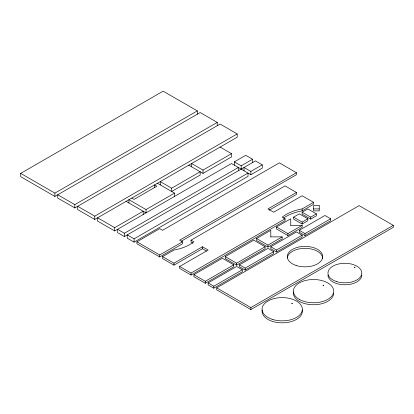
<?xml version="1.0" encoding="UTF-8"?>
<svg xmlns="http://www.w3.org/2000/svg" width="414" height="414" viewBox="0 0 414 414"><rect width="100%" height="100%" fill="white"/><g stroke="black" fill="none" stroke-linecap="round" stroke-linejoin="round"><path stroke-width="0.62" d="M217.257 125.696L217.257 122.409L200.164 112.541L54.886 196.417L20.7 176.68L20.7 173.388L163.132 91.158L197.312 110.895L197.312 114.186M20.7 173.388L54.886 193.126L197.312 110.895M237.196 133.919L94.765 216.149L77.672 206.286L77.672 209.572L94.765 219.441L237.196 137.21L237.196 133.919L220.103 124.05L74.825 207.926L57.732 198.063L57.732 194.771L74.825 204.64L217.257 122.409M171.675 188.194L200.164 171.748L200.164 175.034L171.675 191.48L171.675 188.194L160.28 181.617L160.28 184.903M191.62 166.811L191.62 163.525L203.01 170.102L231.498 153.656L231.498 156.942L203.01 173.394L188.768 165.165M238.335 170.759L238.335 167.468L124.391 233.258L117.555 229.309L117.555 232.596L124.391 236.544L255.428 160.891L262.264 164.839L262.264 168.131L250.868 174.708L231.498 163.525L114.704 230.955L97.611 221.086L97.611 217.795L114.704 227.664L143.192 211.218L143.192 214.509M128.945 202.995L128.945 199.703L146.038 209.572L174.527 193.126L174.527 196.417M234.345 165.165L234.345 161.879L245.74 155.302L252.576 159.245L252.576 162.536M234.345 161.879L241.186 165.828L252.576 159.245M134.074 238.847L248.022 173.062L248.022 176.354L134.074 242.138L127.238 238.19L127.238 234.898L134.074 238.847L134.074 242.138M244.032 170.759L244.032 167.468L250.868 171.417L262.264 164.839M296.445 172.731L179.655 240.161L182.502 241.807L182.502 243.784L159.711 256.939L136.925 243.784L136.925 241.807L159.711 228.652L162.562 230.298L279.357 162.868L296.445 172.731L296.445 174.708L181.332 241.171M136.925 241.807L159.711 254.967L182.502 241.807M206.586 251.107L202.441 248.716L173.958 265.162L162.562 258.584L162.562 256.608L173.958 250.03A38.269 22.097 0 0 0 193.897 241.807L191.045 240.161L191.045 242.138L192.945 243.235M191.045 240.161L285.055 185.891L296.445 192.469L296.445 194.44L269.079 210.245M162.562 256.608L173.958 263.19L202.441 246.744L208.138 250.03L179.655 266.476L179.655 268.453L191.045 275.031L285.055 220.755L285.055 218.783L282.203 217.138A38.269 22.097 0 0 1 302.142 208.915L313.538 202.337L313.538 204.309L302.142 210.886A38.269 22.097 0 0 0 283.466 218.157M296.445 192.469L267.961 208.915L273.659 212.206L302.142 195.76L313.538 202.337M179.655 266.476L191.045 273.054L285.055 218.783M193.897 274.699L222.38 258.253L233.775 264.831L233.775 266.807L205.292 283.254L193.897 276.676L193.897 274.699L205.292 281.277L233.775 264.831M225.232 256.608L253.72 240.161L265.11 246.744L265.11 248.716L236.627 265.162L225.232 258.584L225.232 256.608L236.627 263.19L265.11 246.744M270.808 236.875L282.203 236.875L282.203 238.847L267.961 247.07L256.566 240.493L256.566 238.521L270.808 230.298L270.808 237.051M290.747 225.361L302.142 225.361L302.142 227.333L287.901 235.561L276.505 228.978L276.505 227.007L290.747 218.783L290.747 225.542M293.598 217.138L299.296 213.847L307.84 218.783L307.84 220.755L302.142 224.046L293.598 219.109L293.598 217.138L302.142 222.075L307.84 218.783M302.142 212.206L307.84 208.915L316.389 213.847L316.389 215.823L310.691 219.109L302.142 214.178L302.142 212.206L310.691 217.138L316.389 213.847M256.566 238.521L267.961 245.098L282.203 236.875M276.505 227.007L287.901 233.584L302.142 225.361M208.138 282.922L236.627 266.476L242.325 269.768L242.325 271.739L213.836 288.185L208.138 284.899L208.138 282.922L213.836 286.214L242.325 269.768M239.473 264.831L267.961 248.384L273.659 251.676L273.659 253.647L245.171 270.094L239.473 266.807L239.473 264.831L245.171 268.122L273.659 251.676M270.808 246.744L296.445 231.938L302.142 235.23L302.142 237.201L276.505 252.007L270.808 248.716L270.808 246.744L276.505 250.03L302.142 235.23M299.296 230.298L324.933 215.492L330.631 218.783L330.631 220.755L304.994 235.561L299.296 232.27L299.296 230.298L304.994 233.584L330.631 218.783M216.688 287.859L359.114 205.623L393.3 225.361L393.3 227.333L250.868 309.568L216.688 289.831L216.688 287.859L250.868 307.592L393.3 225.361M313.538 208.915L319.235 208.915M220.103 147.079L231.498 153.656M157.434 183.257L174.527 193.126M131.797 198.063L134.074 199.377L156.865 186.217L154.588 184.903L154.588 187.645M126.099 201.349L146.038 212.863L146.038 209.572M310.691 217.138L310.691 219.109M304.994 233.584L304.994 235.561M302.142 208.915L302.142 210.886M302.142 222.075L302.142 224.046M287.901 233.584L287.901 235.561M276.505 250.03L276.505 252.007M267.961 245.098L267.961 247.07M250.868 171.417L250.868 174.708M250.868 307.592L250.868 309.568M245.171 268.122L245.171 270.094M241.186 165.828L241.186 169.114M236.627 263.19L236.627 265.162M213.836 286.214L213.836 288.185M205.292 281.277L205.292 283.254M203.01 170.102L203.01 173.394M202.441 246.744L202.441 248.716M191.045 273.054L191.045 275.031M173.958 263.19L173.958 265.162M159.711 254.967L159.711 256.939M124.391 233.258L124.391 236.544M114.704 227.664L114.704 230.955M94.765 216.149L94.765 219.441M74.825 204.64L74.825 207.926M54.886 193.126L54.886 196.417M361.795 275.031A16.922 9.77 0 0 1 344.872 284.796A16.922 9.77 0 0 1 327.955 275.031M333.679 293.122A20.141 11.628 0 0 1 312.487 304.735A20.141 11.628 0 0 1 293.505 291.906M302.236 309.998A20.141 11.628 0 0 1 282.203 322.842A20.141 11.628 0 0 1 262.171 309.998M287.29 258.051A17.724 10.236 0 0 1 305.454 248.353A17.724 10.236 0 0 1 322.718 258.584M323.122 285.329C323.707 286.271 324.245 284.641 323.122 285.329M291.787 303.421C292.356 304.362 292.926 302.732 291.787 303.421M354.462 267.227C354.969 268.184 355.636 266.575 354.462 267.227M319.235 205.623L313.538 205.623L313.538 210.886L319.235 210.886L319.235 205.623M336.411 281.515A16.922 9.77 0 0 0 361.795 273.054A16.922 9.77 0 0 0 336.411 264.598A16.922 9.77 0 0 0 336.411 281.515M299.296 299.369A20.141 11.628 0 0 0 332.996 294.157A20.141 11.628 0 0 0 308.326 279.916A20.141 11.628 0 0 0 299.296 299.369M272.133 319.308A20.141 11.628 0 0 0 302.344 309.237A20.141 11.628 0 0 0 272.133 299.167A20.141 11.628 0 0 0 272.133 319.308M296.129 265.472A17.724 10.236 0 0 0 322.718 256.608A17.724 10.236 0 0 0 296.129 247.748A17.724 10.236 0 0 0 296.129 265.472"/></g></svg>
